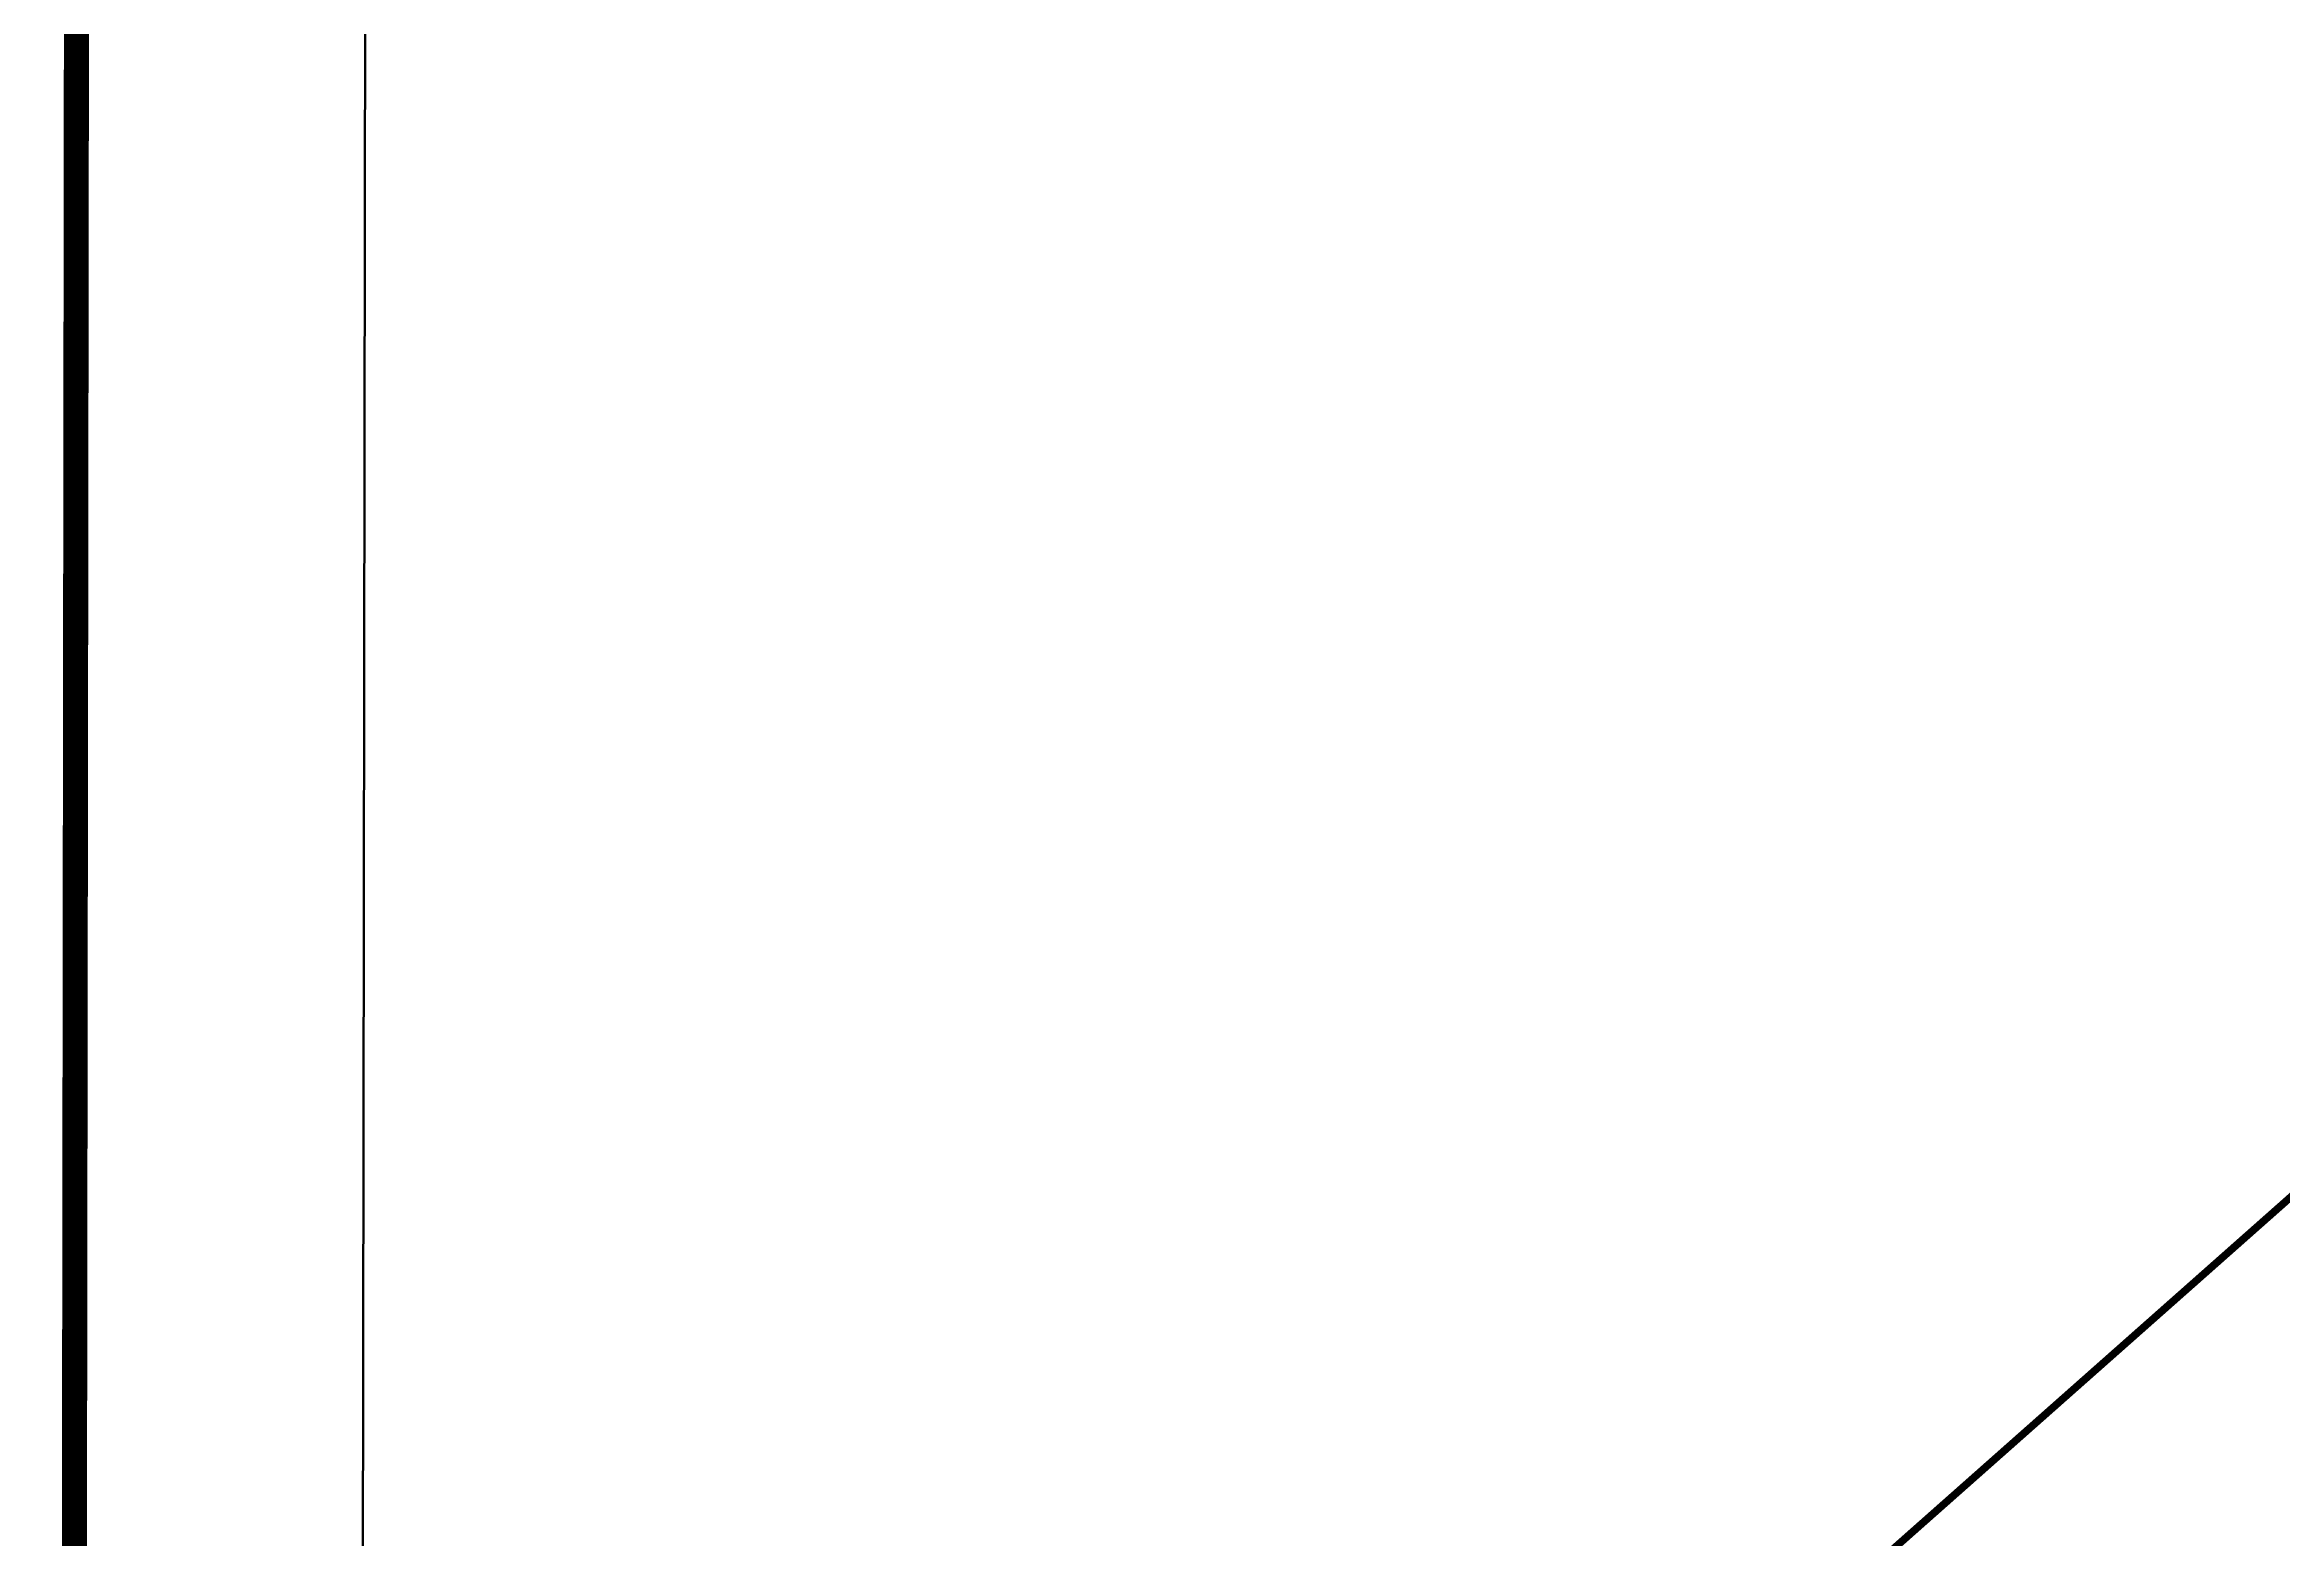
# Model space of a CAD drawing. Extents: x 99002 to 478558, y 2449839 to 2450453.
# Drawn here: x 478199.39 to 478243.91, y 2450116.78 to 2450146.49 of the extents above; entities that cross this region are included whole.
import ezdxf
from ezdxf.enums import TextEntityAlignment as Align

# ---------------------------------------------------------------- set-up
doc = ezdxf.new("R2010")
doc.units = 0
doc.header["$LTSCALE"] = 0.5
doc.header["$PDMODE"] = 35
doc.header["$PDSIZE"] = 0.2
doc.layers.get('0').update_dxf_attribs({"linetype": 'CONTINUOUS'})
doc.layers.get('Defpoints').update_dxf_attribs({"linetype": 'CONTINUOUS'})
for name, color, linetype in [('GCD', 1, 'CONTINUOUS'), ('TK', 7, 'CONTINUOUS'), ('用地红线', 10, 'CONTINUOUS')]:
    doc.layers.add(name, color=color, linetype=linetype)
doc.styles.add('方正中等线简体', font='FZZDXJW.TTF')

# ---------------------------------------------------------------- blocks, each defined once
blk = doc.blocks.new('GC200')
at = {"linetype": 'Continuous', "const_width": 0.2, "flags": 128}
blk.add_lwpolyline([(-0.1, 0, 1), (0.1, 0, 1)], format="xyb", close=True, dxfattribs=at)

msp = doc.modelspace()

# ---------------------------------------------------------------- linework, layer by layer
at = {"layer": 'Defpoints', "color": 10, "linetype": 'Continuous'}
msp.add_point((478243.889, 2450123.298), dxfattribs=at)
at = {"layer": 'TK', "color": 7, "linetype": 'Continuous', "flags": 128}
msp.add_lwpolyline([(478199.639, 2449858.161, 0.5, 0.5, 0), (478541.144, 2449857.709, 0.5, 0.5, 0), (478541.901, 2450429.219, 0.5, 0.5, 0), (478200.395, 2450429.671, 0.5, 0.5, 0)], format="xyseb", close=True, dxfattribs=at)
at = {"layer": 'TK', "color": 7, "linetype": 'Continuous'}
msp.add_lwpolyline([(478535.402, 2449863.467), (478205.396, 2449863.904), (478206.138, 2450423.913), (478536.143, 2450423.476)], close=True, dxfattribs=at)
at = {"layer": 'TK', "color": 7, "linetype": 'Continuous', "flags": 128}
msp.add_lwpolyline([(478205.396, 2449863.904), (478535.402, 2449863.467), (478536.143, 2450423.476), (478206.138, 2450423.913)], close=True, dxfattribs=at)
at = {"layer": '用地红线', "color": 10, "linetype": 'Continuous', "const_width": 0.15, "flags": 128}
msp.add_lwpolyline([(478535.49, 2449930.472), (478453.289, 2449876.704), (478219.426, 2450101.627), (478536.088, 2450382.14)], dxfattribs=at)

# ---------------------------------------------------------------- block references
at = {"layer": 'GCD', "color": 1, "linetype": 'Continuous'}
ref = msp.add_blockref('GC200', (478241.465, 2450127.006, 1.706), dxfattribs=dict(at, xscale=4.876000004212864e-06, yscale=4.876000004212864e-06, zscale=4.876000004212864e-06))
ref.add_attrib('height', '1.71', dxfattribs={"linetype": 'Continuous', "height": 0.00000975, "style": '方正中等线简体', "width": 0.8}).set_placement((478242.065, 2450126.506, 1.706), align=Align.MIDDLE_LEFT)
ref = msp.add_blockref('GC200', (478234.659, 2450121.462, 1.817), dxfattribs=dict(at, xscale=4.876000004212864e-06, yscale=4.876000004212864e-06, zscale=4.876000004212864e-06))
ref.add_attrib('height', '1.82', dxfattribs={"linetype": 'Continuous', "height": 0.00000975, "style": '方正中等线简体', "width": 0.8}).set_placement((478235.259, 2450120.962, 1.817), align=Align.MIDDLE_LEFT)

doc.saveas('drawing.dxf')
